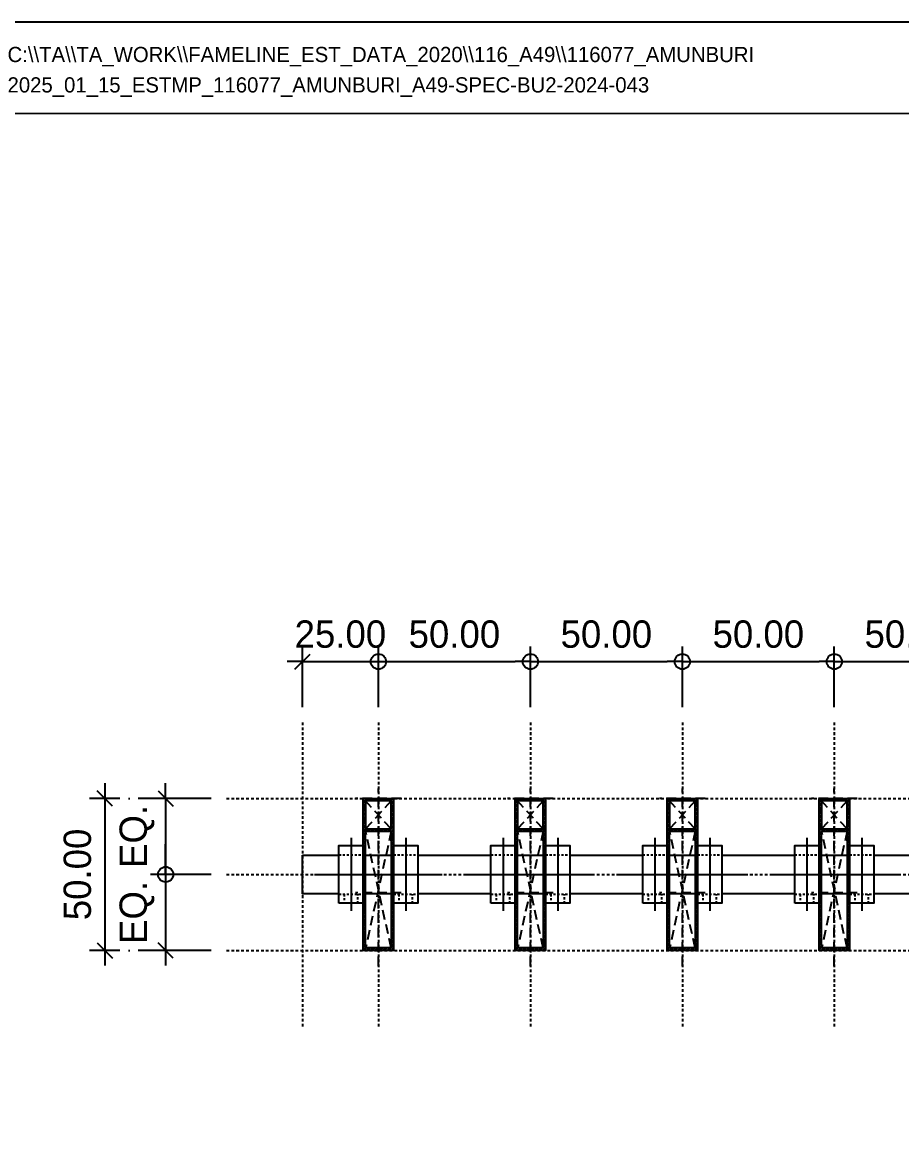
# Model space of a CAD drawing. Header units: millimetres. Extents: x -244126 to 368105, y -173968 to 259060.
# Drawn here: x 2740.8 to 3030.1, y 37542.4 to 37909.3 of the extents above; entities that cross this region are included whole.
import ezdxf
from ezdxf.enums import TextEntityAlignment as Align

# ---------------------------------------------------------------- set-up
doc = ezdxf.new("R2010")
doc.units = ezdxf.units.MM
doc.header["$MEASUREMENT"] = 0
for name, pattern in [('ACAD_ISO04W100', [30, 24, -3, 0, -3]), ('CENTER', [2, 1.25, -0.25, 0.25, -0.25]), ('HIDDEN', [9.525, 6.35, -3.175]), ('TA_HL_003.00000', [19.5, 10.65, -8.85]), ('TA_L0.25', [1.625, 0.8875, -0.7375]), ('TA_L1', [6.5, 3.55, -2.95])]:
    doc.linetypes.add(name, pattern=pattern)
for name, color, linetype in [('000 - D I M', 6, 'Continuous'), ('000 - GRID', 8, 'CENTER'), ('000 - H A T C H', 8, 'Continuous'), ('000 - H I D D E N', 7, 'Continuous'), ('000 - T E X T', 4, 'Continuous'), ('000 - TITLEBLOCK', 4, 'Continuous'), ('000 - WIPEOUT', 250, 'Continuous'), ('001 - ASCESSORIES', 1, 'Continuous'), ('002 - STRUCTURAL STEEL', 4, 'Continuous'), ('A04_TUBE SERIES', 7, 'Continuous')]:
    doc.layers.add(name, color=color, linetype=linetype)
doc.styles.add('Cetury Gothic', font='GOTHIC.TTF')
doc.styles.add('CORDIA', font='cordia.shx')
doc.styles.add('TA', font='Cordia New.ttf', dxfattribs={"height": 4.5})
doc.dimstyles.new('DIM C-C', dxfattribs={"dimtxt": 0.18, "dimasz": 0.1, "dimexe": 0.1, "dimexo": 0.1, "dimgap": 0.09, "dimtad": 1, "dimtoh": 1, "dimzin": 0, "dimdsep": 46, "dimtxsty": 'CORDIA', "dimblk": 'ORIGIN', "dimcen": 0.1, "dimdle": 0.1, "dimclrd": 40, "dimclre": 140, "dimclrt": 3, "dimadec": 0, "dimazin": 0, "dimtfac": 1, "dimtix": 1, "dimtmove": 2, "dimatfit": 3, "dimfxl": 1, "dimtolj": 1, "dimtzin": 0, "dimarcsym": 0})
doc.dimstyles.new('DIM C-E', dxfattribs={"dimscale": 2, "dimtxt": 0.18, "dimasz": 0.1, "dimexe": 0.1, "dimexo": 0.1, "dimgap": 0.09, "dimtad": 1, "dimtoh": 1, "dimzin": 0, "dimdsep": 46, "dimtxsty": 'CORDIA', "dimblk1": 'ORIGIN', "dimblk2": 'OBLIQUE', "dimsah": 1, "dimcen": 0.1, "dimdle": 0.1, "dimclrd": 40, "dimclre": 140, "dimclrt": 3, "dimadec": 0, "dimazin": 0, "dimtfac": 1, "dimtix": 1, "dimtmove": 2, "dimatfit": 3, "dimfxl": 1, "dimtolj": 1, "dimtzin": 0, "dimarcsym": 0})
doc.dimstyles.new('DIM E-C', dxfattribs={"dimscale": 2, "dimtxt": 0.18, "dimasz": 0.1, "dimexe": 0.1, "dimexo": 0.1, "dimgap": 0.09, "dimtad": 1, "dimtoh": 1, "dimzin": 0, "dimdsep": 46, "dimtxsty": 'CORDIA', "dimblk1": 'OBLIQUE', "dimblk2": 'ORIGIN', "dimsah": 1, "dimcen": 0.1, "dimdle": 0.1, "dimclrd": 40, "dimclre": 140, "dimclrt": 3, "dimadec": 0, "dimazin": 0, "dimtfac": 1, "dimtix": 1, "dimtmove": 2, "dimatfit": 3, "dimfxl": 1, "dimtolj": 1, "dimtzin": 0, "dimarcsym": 0})
doc.dimstyles.new('DIM E-E', dxfattribs={"dimscale": 2, "dimtxt": 0.18, "dimasz": 0.1, "dimexe": 0.1, "dimexo": 0.1, "dimgap": 0.09, "dimtad": 1, "dimtoh": 1, "dimzin": 0, "dimdsep": 46, "dimtxsty": 'CORDIA', "dimblk": 'OBLIQUE', "dimcen": 0.1, "dimdle": 0.1, "dimclrd": 40, "dimclre": 140, "dimclrt": 3, "dimadec": 0, "dimazin": 0, "dimtfac": 1, "dimtix": 1, "dimtmove": 2, "dimatfit": 3, "dimfxl": 1, "dimtolj": 1, "dimtzin": 0, "dimarcsym": 0})

# ---------------------------------------------------------------- blocks, each defined once
blk = doc.blocks.new('A$Cfd196da9')
at = {"color": 0, "linetype": 'ByBlock', "const_width": 0.1}
blk.add_lwpolyline([(-143.5, -98), (96.5, -98), (96.5, 99), (-143.5, 99)], close=True, dxfattribs=at)
blk = doc.blocks.new('*U1674')
at = {"layer": '000 - TITLEBLOCK', "color": 250}
blk.add_lwpolyline([(0, 0), (1485, 0), (1485, 1050), (0, 1050)], close=True, dxfattribs=at)
at = {"layer": '000 - T E X T', "color": 3, "xscale": 5, "yscale": 5, "zscale": 5}
blk.add_blockref('A$Cfd196da9', (742.5, 525), dxfattribs=at)
at = {"color": 4, "style": 'TA'}
blk.add_attdef('PAPER_SIZE', text='', height=6.25, dxfattribs=at).set_placement((1421.5, 24.94), align=Align.MIDDLE_RIGHT)
blk.add_attdef('SCALE_SIZE', text='', height=6.25, dxfattribs=at).set_placement((1433.78, 25.07), align=Align.MIDDLE_LEFT)
at = {"layer": '000 - T E X T', "color": 250, "style": 'TA'}
for tag, height, p in [('SUPERLINK', 5, (43.16, 1039.41)), ('NAMEFILE', 5, (43.16, 1029.41)), ('SC', 100, (8.41, 938.03))]:
    blk.add_attdef(tag, text='', height=height, dxfattribs=at).set_placement(p, align=Align.MIDDLE_LEFT)
at = {"layer": '000 - T E X T', "color": 4, "style": 'TA'}
for tag, height, p in [('NAME_JOB_1', 5, (1309.16, 845.63)), ('NAME_JOB_2', 5, (1309.16, 834.72)), ('NAME_PROJECT_1', 7.5, (1234.52, 797.42)), ('NAME_PROJECT_2', 7.5, (1234.52, 778.92)), ('NAME_PROJECT_3', 7.5, (1234.52, 760.42)), ('CODE_VALUE_1', 4.75, (1302.87, 722.8)), ('CODE_VALUE_2', 4.75, (1302.87, 707.8)), ('PART_NAME_VALUE_1', 4.75, (1302.87, 689.69)), ('PART_NAME_VALUE_2', 4.75, (1302.87, 674.69)), ('PART_NAME_VALUE_3', 4.75, (1302.87, 659.69)), ('MATTERIAL_VALUE_1', 9, (1304.89, 642.26)), ('SPEC_VALUE', 9, (1304.89, 621.71)), ('THICKNESS_VALUE', 9, (1304.89, 601.32)), ('COATING_VALUE_1', 9, (1304.89, 581.25)), ('COATING_VALUE_2', 9, (1304.89, 561.18)), ('NAME_TITLE_1', 6, (1236.27, 194.04)), ('NAME_TITLE_2', 6, (1236.27, 177.39)), ('NAME_TITLE_3', 6, (1236.27, 160.74)), ('DRAWING_NO1', 6, (1236.53, 82.29)), ('DRAWING_NO2', 6, (1236.53, 62.29))]:
    blk.add_attdef(tag, text='', height=height, dxfattribs=at).set_placement(p, align=Align.MIDDLE_LEFT)
for tag, p in [('NAME_DAFT', (1383.53, 340.54)), ('NAME_CHECKED', (1383.53, 306.49)), ('NAME_DESIGNER', (1383.53, 273.03)), ('NAME_DESIGN_MGR', (1383.53, 237.79))]:
    blk.add_attdef(tag, text='', height=9, dxfattribs=at).set_placement(p, align=Align.MIDDLE_CENTER)
for tag, p, height in [('REV', (1383.82, 125.62), 9.38), ('NAME_REMARK', (138.21, 43.26), 10)]:
    blk.add_attdef(tag, p, '', height=height, dxfattribs=at)
at = {"layer": '000 - T E X T', "color": 4, "style": 'Cetury Gothic'}
for tag, p in [('SHEET_NO.', (1403.95, 84.99)), ('TOTAL_SHEET_NO.', (1402.41, 44.1))]:
    blk.add_attdef(tag, text='', height=9, dxfattribs=at).set_placement(p, align=Align.CENTER)
blk = doc.blocks.new('001 - ALU.TUBE SERIES 1050AT-A')
at = {"layer": '000 - H A T C H'}
h = blk.add_hatch(dxfattribs=at)
h.set_pattern_fill('ANSI32', color=256, scale=0.1, angle=90)
h.set_pattern_definition([(135, (-1243.2054, -6646.759), (-0.67351921, -0.67351921), []), (135, (-1243.2054, -6646.3099), (-0.67351921, -0.67351921), [])])
h.paths.add_polyline_path([(-2, 5), (-2, 0.1), (-1.9, 0), (-2, -0.1), (-2, -5), (23.32, -5), (48, -5), (48, 5)])
h.paths.add_polyline_path([(23.32, 4.2), (47.2, 4.2), (47.2, -4.2), (23.32, -4.2), (8.8, -4.2), (8.8, 4.2)], flags=16)
h.paths.add_polyline_path([(8, 4.2), (8, -4.2), (-1.2, -4.2), (-1.2, 4.2)], flags=16)
h = blk.add_hatch(color=250, dxfattribs=at)
h.dxf.hatch_style = 1
h.paths.add_polyline_path([(-2, 5), (-2, 0.1), (-1.9, 0), (-2, -0.1), (-2, -5), (23.32, -5), (48, -5), (48, 5)])
h.paths.add_polyline_path([(23.32, 4.2), (47.2, 4.2), (47.2, -4.2), (23.32, -4.2), (8.8, -4.2), (8.8, 4.2)], flags=16)
h.paths.add_polyline_path([(8, 4.2), (8, -4.2), (-1.2, -4.2), (-1.2, 4.2)], flags=16)
at = {"layer": '000 - H I D D E N', "color": 250, "linetype": 'HIDDEN', "ltscale": 0.5}
for p, q in [((-2, 7.52), (-2, -7.52)), ((29, 7.52), (29, -7.52)), ((53.22, 0), (-5.22, 0))]:
    blk.add_line(p, q, dxfattribs=at)
at = {"layer": '000 - H I D D E N', "color": 8, "linetype": 'HIDDEN', "ltscale": 0.5}
for p, q in [((8, -4.2), (-1.2, 4.2)), ((8, 4.2), (-1.2, -4.2)), ((8.8, 4.2), (47.2, -4.2)), ((47.2, 4.2), (8.8, -4.2))]:
    blk.add_line(p, q, dxfattribs=at)
at = {"layer": 'A04_TUBE SERIES', "color": 0}
for points in [[(23.32, -5), (-2, -5), (-2, -0.1), (-1.9, 0), (-2, 0.1), (-2, 5), (48, 5), (48, -5)], [(8, -4.2), (8, 4.2), (-1.2, 4.2), (-1.2, -4.2)], [(47.2, 4.2), (47.2, -4.2), (23.32, -4.2), (8.8, -4.2), (8.8, 4.2), (23.32, 4.2)]]:
    blk.add_lwpolyline(points, close=True, dxfattribs=at)
blk = doc.blocks.new('*U1508')
at = {"layer": 'A04_TUBE SERIES', "color": 0, "rotation": 270}
for p in [(-125, -2), (-75, -2), (-25, -2), (25, -2), (75, -2), (125, -2)]:
    blk.add_blockref('001 - ALU.TUBE SERIES 1050AT-A', p, dxfattribs=at)
blk = doc.blocks.new('*U1505')
at = {"color": 0}
blk.add_wipeout([(-150, 6.35), (150, 6.35), (150, -6.35), (-150, -6.35)], dxfattribs=at).dxf.layer = '000 - WIPEOUT'
at = {"layer": '002 - STRUCTURAL STEEL', "color": 0, "linetype": 'ByBlock'}
blk.add_lwpolyline([(-150, 6.35), (150, 6.35), (150, -6.35), (-150, -6.35)], close=True, dxfattribs=at)
blk = doc.blocks.new('000 - FAMELINE_STAINLESS_STEEL_LOCKING_BUSH_(SS-LKB-01)_TOP_VIEW')
at = {"color": 2}
blk.add_wipeout([(-9.5, 4), (9.5, 4), (9.5, -4), (-9.5, -4)], dxfattribs=at).dxf.layer = '000 - WIPEOUT'
at = {"layer": '001 - ASCESSORIES', "linetype": 'TA_L1', "ltscale": 0.2}
for p, q in [((-6.5, 4), (-6.5, -4)), ((6.5, 4), (6.5, -4)), ((-6.5, 2.25), (-9.5, 2.25)), ((-9.5, -2.25), (-6.5, -2.25))]:
    blk.add_line(p, q, dxfattribs=at)
at = {"layer": '001 - ASCESSORIES', "color": 2}
blk.add_lwpolyline([(-9.5, 4), (9.5, 4), (9.5, -4), (-9.5, -4)], close=True, dxfattribs=at)
at = {"layer": 'Defpoints', "color": 250}
for p, q in [((0, 12), (0, -12)), ((12, 0), (-12, 0))]:
    blk.add_line(p, q, dxfattribs=at)
blk = doc.blocks.new('*U1507')
at = {"rotation": 90}
for p in [(-134, 0), (-66, 0), (-16, 0), (34, 0), (84, 0), (134, 0)]:
    blk.add_blockref('000 - FAMELINE_STAINLESS_STEEL_LOCKING_BUSH_(SS-LKB-01)_TOP_VIEW', p, dxfattribs=at)
for p in [(-116, 0), (-84, 0), (-34, 0), (16, 0), (66, 0), (116, 0)]:
    blk.add_blockref('000 - FAMELINE_STAINLESS_STEEL_LOCKING_BUSH_(SS-LKB-01)_TOP_VIEW', p, dxfattribs=at)
blk = doc.blocks.new('*U1510')
at = {"color": 3}
blk.add_point((0, -50), dxfattribs=at)
at = {"layer": '000 - GRID', "color": 0, "linetype": 'ByBlock'}
blk.add_line((0, 25), (0, -75), dxfattribs=at)
at = {"layer": '000 - GRID', "color": 0}
blk.add_point((0, 0), dxfattribs=at)
at = {"style": 'TA', "flags": 1}
blk.add_attdef('LOCATION', (6, 6), '', height=4.5, dxfattribs=at)
blk = doc.blocks.new('*U548')
at = {"color": 3}
blk.add_point((0, -300), dxfattribs=at)
at = {"layer": '000 - GRID', "color": 0, "linetype": 'ByBlock'}
blk.add_line((0, 25), (0, -325), dxfattribs=at)
at = {"layer": '000 - GRID', "color": 0}
blk.add_point((0, 0), dxfattribs=at)
at = {"style": 'TA', "flags": 1}
blk.add_attdef('LOCATION', (6, 6), '', height=4.5, dxfattribs=at)
blk = doc.blocks.new('_Oblique')
at = {"color": 0, "linetype": 'ByBlock', "lineweight": -2}
blk.add_line((-0.5, -0.5), (0.5, 0.5), dxfattribs=at)
blk = doc.blocks.new('_Origin')
at = {"color": 0, "linetype": 'ByBlock', "lineweight": -2}
blk.add_line((0, 0), (-1, 0), dxfattribs=at)
blk.add_circle((0, 0), 0.5, dxfattribs=at)
blk = doc.blocks.new('*D1946')
at = {"layer": '000 - D I M', "color": 140, "linetype": 'ACAD_ISO04W100', "lineweight": -2, "transparency": 16777216}
for p, q in [((2832.97, 37683.98), (2832.97, 37703.98)), ((2857.97, 37683.98), (2857.97, 37703.98))]:
    blk.add_line(p, q, dxfattribs=at)
at = {"layer": '000 - D I M', "color": 40, "lineweight": -2, "transparency": 16777216}
for p, q in [((2832.97, 37698.98), (2827.97, 37698.98)), ((2832.97, 37698.98), (2857.97, 37698.98)), ((2862.97, 37698.98), (2867.97, 37698.98))]:
    blk.add_line(p, q, dxfattribs=at)
at = {"layer": 'Defpoints', "color": 0, "transparency": 16777216}
for p in [(2857.97, 37698.98), (2832.97, 37678.98), (2857.97, 37678.98)]:
    blk.add_point(p, dxfattribs=at)
at = {"layer": '000 - D I M', "color": 40, "lineweight": -2, "transparency": 16777216, "xscale": 5, "yscale": 5, "zscale": 5}
blk.add_blockref('_Oblique', (2832.97, 37698.98), dxfattribs=at)
at = {"layer": '000 - D I M', "color": 40, "lineweight": -2, "transparency": 16777216, "xscale": 5, "yscale": 5, "zscale": 5, "rotation": 180}
blk.add_blockref('_Origin', (2857.97, 37698.98), dxfattribs=at)
at = {"layer": '000 - D I M', "color": 3, "transparency": 16777216, "insert": (2845.47, 37707.98), "char_height": 9, "attachment_point": 5, "style": 'CORDIA'}
blk.add_mtext('\\A1;25.00', dxfattribs=at)
blk = doc.blocks.new('*D1947')
at = {"layer": '000 - D I M', "color": 140, "linetype": 'ACAD_ISO04W100', "lineweight": -2, "transparency": 16777216}
for p, q in [((2857.97, 37683.98), (2857.97, 37703.98)), ((2907.97, 37683.98), (2907.97, 37703.98))]:
    blk.add_line(p, q, dxfattribs=at)
at = {"layer": '000 - D I M', "color": 40, "lineweight": -2, "transparency": 16777216}
blk.add_line((2862.97, 37698.98), (2902.97, 37698.98), dxfattribs=at)
at = {"layer": 'Defpoints', "color": 0, "transparency": 16777216}
for p in [(2907.97, 37698.98), (2857.97, 37678.98), (2907.97, 37678.98)]:
    blk.add_point(p, dxfattribs=at)
at = {"layer": '000 - D I M', "color": 40, "lineweight": -2, "transparency": 16777216, "xscale": 5, "yscale": 5, "zscale": 5, "rotation": 180}
blk.add_blockref('_Origin', (2857.97, 37698.98), dxfattribs=at)
at = {"layer": '000 - D I M', "color": 40, "lineweight": -2, "transparency": 16777216, "xscale": 5, "yscale": 5, "zscale": 5}
blk.add_blockref('_Origin', (2907.97, 37698.98), dxfattribs=at)
at = {"layer": '000 - D I M', "color": 3, "transparency": 16777216, "insert": (2882.97, 37707.98), "char_height": 9, "attachment_point": 5, "style": 'CORDIA'}
blk.add_mtext('\\A1;50.00', dxfattribs=at)
blk = doc.blocks.new('*D1948')
at = {"layer": '000 - D I M', "color": 140, "linetype": 'ACAD_ISO04W100', "lineweight": -2, "transparency": 16777216}
for p, q in [((2907.97, 37683.98), (2907.97, 37703.98)), ((2957.97, 37683.98), (2957.97, 37703.98))]:
    blk.add_line(p, q, dxfattribs=at)
at = {"layer": '000 - D I M', "color": 40, "lineweight": -2, "transparency": 16777216}
blk.add_line((2912.97, 37698.98), (2952.97, 37698.98), dxfattribs=at)
at = {"layer": 'Defpoints', "color": 0, "transparency": 16777216}
for p in [(2957.97, 37698.98), (2907.97, 37678.98), (2957.97, 37678.98)]:
    blk.add_point(p, dxfattribs=at)
at = {"layer": '000 - D I M', "color": 40, "lineweight": -2, "transparency": 16777216, "xscale": 5, "yscale": 5, "zscale": 5, "rotation": 180}
blk.add_blockref('_Origin', (2907.97, 37698.98), dxfattribs=at)
at = {"layer": '000 - D I M', "color": 40, "lineweight": -2, "transparency": 16777216, "xscale": 5, "yscale": 5, "zscale": 5}
blk.add_blockref('_Origin', (2957.97, 37698.98), dxfattribs=at)
at = {"layer": '000 - D I M', "color": 3, "transparency": 16777216, "insert": (2932.97, 37707.98), "char_height": 9, "attachment_point": 5, "style": 'CORDIA'}
blk.add_mtext('\\A1;50.00', dxfattribs=at)
blk = doc.blocks.new('*D1949')
at = {"layer": '000 - D I M', "color": 140, "linetype": 'ACAD_ISO04W100', "lineweight": -2, "transparency": 16777216}
for p, q in [((2957.97, 37683.98), (2957.97, 37703.98)), ((3007.97, 37683.98), (3007.97, 37703.98))]:
    blk.add_line(p, q, dxfattribs=at)
at = {"layer": '000 - D I M', "color": 40, "lineweight": -2, "transparency": 16777216}
blk.add_line((2962.97, 37698.98), (3002.97, 37698.98), dxfattribs=at)
at = {"layer": 'Defpoints', "color": 0, "transparency": 16777216}
for p in [(3007.97, 37698.98), (2957.97, 37678.98), (3007.97, 37678.98)]:
    blk.add_point(p, dxfattribs=at)
at = {"layer": '000 - D I M', "color": 40, "lineweight": -2, "transparency": 16777216, "xscale": 5, "yscale": 5, "zscale": 5, "rotation": 180}
blk.add_blockref('_Origin', (2957.97, 37698.98), dxfattribs=at)
at = {"layer": '000 - D I M', "color": 40, "lineweight": -2, "transparency": 16777216, "xscale": 5, "yscale": 5, "zscale": 5}
blk.add_blockref('_Origin', (3007.97, 37698.98), dxfattribs=at)
at = {"layer": '000 - D I M', "color": 3, "transparency": 16777216, "insert": (2982.97, 37707.98), "char_height": 9, "attachment_point": 5, "style": 'CORDIA'}
blk.add_mtext('\\A1;50.00', dxfattribs=at)
blk = doc.blocks.new('*D1950')
at = {"layer": '000 - D I M', "color": 140, "linetype": 'ACAD_ISO04W100', "lineweight": -2, "transparency": 16777216}
for p, q in [((3007.97, 37683.98), (3007.97, 37703.98)), ((3057.97, 37683.98), (3057.97, 37703.98))]:
    blk.add_line(p, q, dxfattribs=at)
at = {"layer": '000 - D I M', "color": 40, "lineweight": -2, "transparency": 16777216}
blk.add_line((3012.97, 37698.98), (3052.97, 37698.98), dxfattribs=at)
at = {"layer": 'Defpoints', "color": 0, "transparency": 16777216}
for p in [(3057.97, 37698.98), (3007.97, 37678.98), (3057.97, 37678.98)]:
    blk.add_point(p, dxfattribs=at)
at = {"layer": '000 - D I M', "color": 40, "lineweight": -2, "transparency": 16777216, "xscale": 5, "yscale": 5, "zscale": 5, "rotation": 180}
blk.add_blockref('_Origin', (3007.97, 37698.98), dxfattribs=at)
at = {"layer": '000 - D I M', "color": 40, "lineweight": -2, "transparency": 16777216, "xscale": 5, "yscale": 5, "zscale": 5}
blk.add_blockref('_Origin', (3057.97, 37698.98), dxfattribs=at)
at = {"layer": '000 - D I M', "color": 3, "transparency": 16777216, "insert": (3032.97, 37707.98), "char_height": 9, "attachment_point": 5, "style": 'CORDIA'}
blk.add_mtext('\\A1;50.00', dxfattribs=at)
blk = doc.blocks.new('*D1953')
at = {"layer": '000 - D I M', "color": 40, "lineweight": -2, "transparency": 16777216}
for p, q in [((2787.97, 37653.98), (2787.97, 37658.98)), ((2787.97, 37653.98), (2787.97, 37628.98)), ((2787.97, 37623.98), (2787.97, 37618.98))]:
    blk.add_line(p, q, dxfattribs=at)
at = {"layer": '000 - D I M', "color": 140, "linetype": 'ACAD_ISO04W100', "lineweight": -2, "transparency": 16777216}
for p, q in [((2802.97, 37653.98), (2782.97, 37653.98)), ((2802.97, 37628.98), (2782.97, 37628.98))]:
    blk.add_line(p, q, dxfattribs=at)
at = {"layer": 'Defpoints', "color": 0, "transparency": 16777216}
for p in [(2807.97, 37653.98), (2787.97, 37628.98), (2807.97, 37628.98)]:
    blk.add_point(p, dxfattribs=at)
at = {"layer": '000 - D I M', "color": 40, "lineweight": -2, "transparency": 16777216, "xscale": 5, "yscale": 5, "zscale": 5}
for name, p, rotation in [('_Oblique', (2787.97, 37653.98), 270), ('_Origin', (2787.97, 37628.98), 90)]:
    blk.add_blockref(name, p, dxfattribs=dict(at, rotation=rotation))
at = {"layer": '000 - D I M', "color": 3, "transparency": 16777216, "insert": (2778.54, 37641.48), "char_height": 9, "attachment_point": 5, "rotation": 90, "style": 'CORDIA'}
blk.add_mtext('\\A1;EQ.', dxfattribs=at)
blk = doc.blocks.new('*D1954')
at = {"layer": '000 - D I M', "color": 40, "lineweight": -2, "transparency": 16777216}
for p, q in [((2787.97, 37633.98), (2787.97, 37638.98)), ((2787.97, 37628.98), (2787.97, 37603.98)), ((2787.97, 37603.98), (2787.97, 37598.98))]:
    blk.add_line(p, q, dxfattribs=at)
at = {"layer": '000 - D I M', "color": 140, "linetype": 'ACAD_ISO04W100', "lineweight": -2, "transparency": 16777216}
for p, q in [((2802.97, 37628.98), (2782.97, 37628.98)), ((2802.97, 37603.98), (2782.97, 37603.98))]:
    blk.add_line(p, q, dxfattribs=at)
at = {"layer": 'Defpoints', "color": 0, "transparency": 16777216}
for p in [(2807.97, 37628.98), (2787.97, 37603.98), (2807.97, 37603.98)]:
    blk.add_point(p, dxfattribs=at)
at = {"layer": '000 - D I M', "color": 40, "lineweight": -2, "transparency": 16777216, "xscale": 5, "yscale": 5, "zscale": 5}
for name, p, rotation in [('_Origin', (2787.97, 37628.98), 270), ('_Oblique', (2787.97, 37603.98), 90)]:
    blk.add_blockref(name, p, dxfattribs=dict(at, rotation=rotation))
at = {"layer": '000 - D I M', "color": 3, "transparency": 16777216, "insert": (2778.54, 37616.48), "char_height": 9, "attachment_point": 5, "rotation": 90, "style": 'CORDIA'}
blk.add_mtext('\\A1;EQ.', dxfattribs=at)
blk = doc.blocks.new('*D1955')
at = {"layer": '000 - D I M', "color": 40, "lineweight": -2, "transparency": 16777216}
blk.add_line((2767.97, 37658.98), (2767.97, 37598.98), dxfattribs=at)
at = {"layer": '000 - D I M', "color": 140, "linetype": 'ACAD_ISO04W100', "lineweight": -2, "transparency": 16777216}
for p, q in [((2802.97, 37653.98), (2762.97, 37653.98)), ((2802.97, 37603.98), (2762.97, 37603.98))]:
    blk.add_line(p, q, dxfattribs=at)
at = {"layer": 'Defpoints', "color": 0, "transparency": 16777216}
for p in [(2807.97, 37653.98), (2767.97, 37603.98), (2807.97, 37603.98)]:
    blk.add_point(p, dxfattribs=at)
at = {"layer": '000 - D I M', "color": 40, "lineweight": -2, "transparency": 16777216, "xscale": 5, "yscale": 5, "zscale": 5}
for p, rotation in [((2767.97, 37653.98), 90), ((2767.97, 37603.98), 270)]:
    blk.add_blockref('_Oblique', p, dxfattribs=dict(at, rotation=rotation))
at = {"layer": '000 - D I M', "color": 3, "transparency": 16777216, "insert": (2758.97, 37628.98), "char_height": 9, "attachment_point": 5, "rotation": 90, "style": 'CORDIA'}
blk.add_mtext('\\A1;50.00', dxfattribs=at)

msp = doc.modelspace()

# ---------------------------------------------------------------- block references
at = {"color": 2, "linetype": 'TA_HL_003.00000'}
ref = msp.add_blockref('*U1674', (2692.79343, 36859.28063), dxfattribs=at)
ref.add_attrib('SUPERLINK', 'C:\\\\TA\\\\TA_WORK\\\\FAMELINE_EST_DATA_2020\\\\116_A49\\\\116077_AMUNBURI', dxfattribs={"layer": '000 - T E X T', "color": 250, "height": 5, "style": 'TA'}).set_placement((2735.95502, 37898.69398), align=Align.MIDDLE_LEFT)
ref.add_attrib('NAMEFILE', '2025_01_15_ESTMP_116077_AMUNBURI_A49-SPEC-BU2-2024-043', dxfattribs={"layer": '000 - T E X T', "color": 250, "height": 5, "style": 'TA'}).set_placement((2735.95502, 37888.69287), align=Align.MIDDLE_LEFT)
at = {"color": 0, "linetype": 'TA_L0.25', "rotation": 90}
for p in [(2832.96996, 37653.98203), (2832.96996, 37603.98203)]:
    msp.add_blockref('*U548', p, dxfattribs=at)

# ---------------------------------------------------------------- dimensions: what is measured, and where the dimension line sits
at = {"layer": '000 - D I M', "color": 3}
for base, p1, p2, dimstyle, picture, middle in [((2857.96996, 37698.98203), (2832.96996, 37678.98203), (2857.96996, 37678.98203), 'DIM E-C', '*D1946', (2845.46996, 37707.98203)), ((2907.96996, 37698.98203), (2857.96996, 37678.98203), (2907.96996, 37678.98203), 'DIM C-C', '*D1947', (2882.96996, 37707.98203)), ((2957.96996, 37698.98203), (2907.96996, 37678.98203), (2957.96996, 37678.98203), 'DIM C-C', '*D1948', (2932.96996, 37707.98203)), ((3007.96996, 37698.98203), (2957.96996, 37678.98203), (3007.96996, 37678.98203), 'DIM C-C', '*D1949', (2982.96996, 37707.98203)), ((3057.96996, 37698.98203), (3007.96996, 37678.98203), (3057.96996, 37678.98203), 'DIM C-C', '*D1950', (3032.96996, 37707.98203))]:
    dim = msp.add_linear_dim(base=base, p1=p1, p2=p2, dimstyle=dimstyle, override={"dimscale": 50}, dxfattribs=at)
    dim.commit()
    dim.dimension.update_dxf_attribs({"geometry": picture, "text_midpoint": middle})
dim = msp.add_linear_dim(base=(2767.96996, 37603.98203), p1=(2807.96996, 37653.98203), p2=(2807.96996, 37603.98203), angle=90, dimstyle='DIM E-E', override={"dimscale": 50}, dxfattribs=at)
dim.commit()
dim.dimension.update_dxf_attribs({"geometry": '*D1955', "text_midpoint": (2758.96996, 37628.98203)})
for base, p1, p2, dimstyle, picture, middle in [((2787.96996, 37628.98203), (2807.96996, 37653.98203), (2807.96996, 37628.98203), 'DIM E-C', '*D1953', (2778.54139, 37641.48203)), ((2787.96996, 37603.98203), (2807.96996, 37628.98203), (2807.96996, 37603.98203), 'DIM C-E', '*D1954', (2778.54139, 37616.48203))]:
    dim = msp.add_linear_dim(base=base, p1=p1, p2=p2, angle=90, text='EQ.', dimstyle=dimstyle, override={"dimscale": 50}, dxfattribs=at)
    dim.commit()
    dim.dimension.update_dxf_attribs({"geometry": picture, "text_midpoint": middle})

# ---------------------------------------------------------------- next in the draw order: block references
at = {"layer": '001 - ASCESSORIES', "color": 1}
msp.add_blockref('*U1505', (2982.96996, 37628.98203), dxfattribs=at)

# ---------------------------------------------------------------- next in the draw order: block references
at = {"color": 0, "linetype": 'TA_L0.25'}
msp.add_blockref('*U1510', (2832.96996, 37653.98203), dxfattribs=at)
at = {"layer": 'A04_TUBE SERIES', "color": 3}
msp.add_blockref('*U1507', (2982.96996, 37628.98203), dxfattribs=at)

# ---------------------------------------------------------------- next in the draw order: block references
at = {"color": 0, "linetype": 'TA_L0.25'}
for p in [(2857.96996, 37653.98203), (2907.96996, 37653.98203), (2957.96996, 37653.98203), (3007.96996, 37653.98203)]:
    msp.add_blockref('*U1510', p, dxfattribs=at)
at = {"color": 0, "linetype": 'TA_L0.25', "rotation": 90}
msp.add_blockref('*U548', (2832.96996, 37628.98203), dxfattribs=at)
at = {"layer": 'A04_TUBE SERIES', "color": 3}
msp.add_blockref('*U1508', (2982.96996, 37653.98203), dxfattribs=at)

doc.saveas('drawing.dxf')
